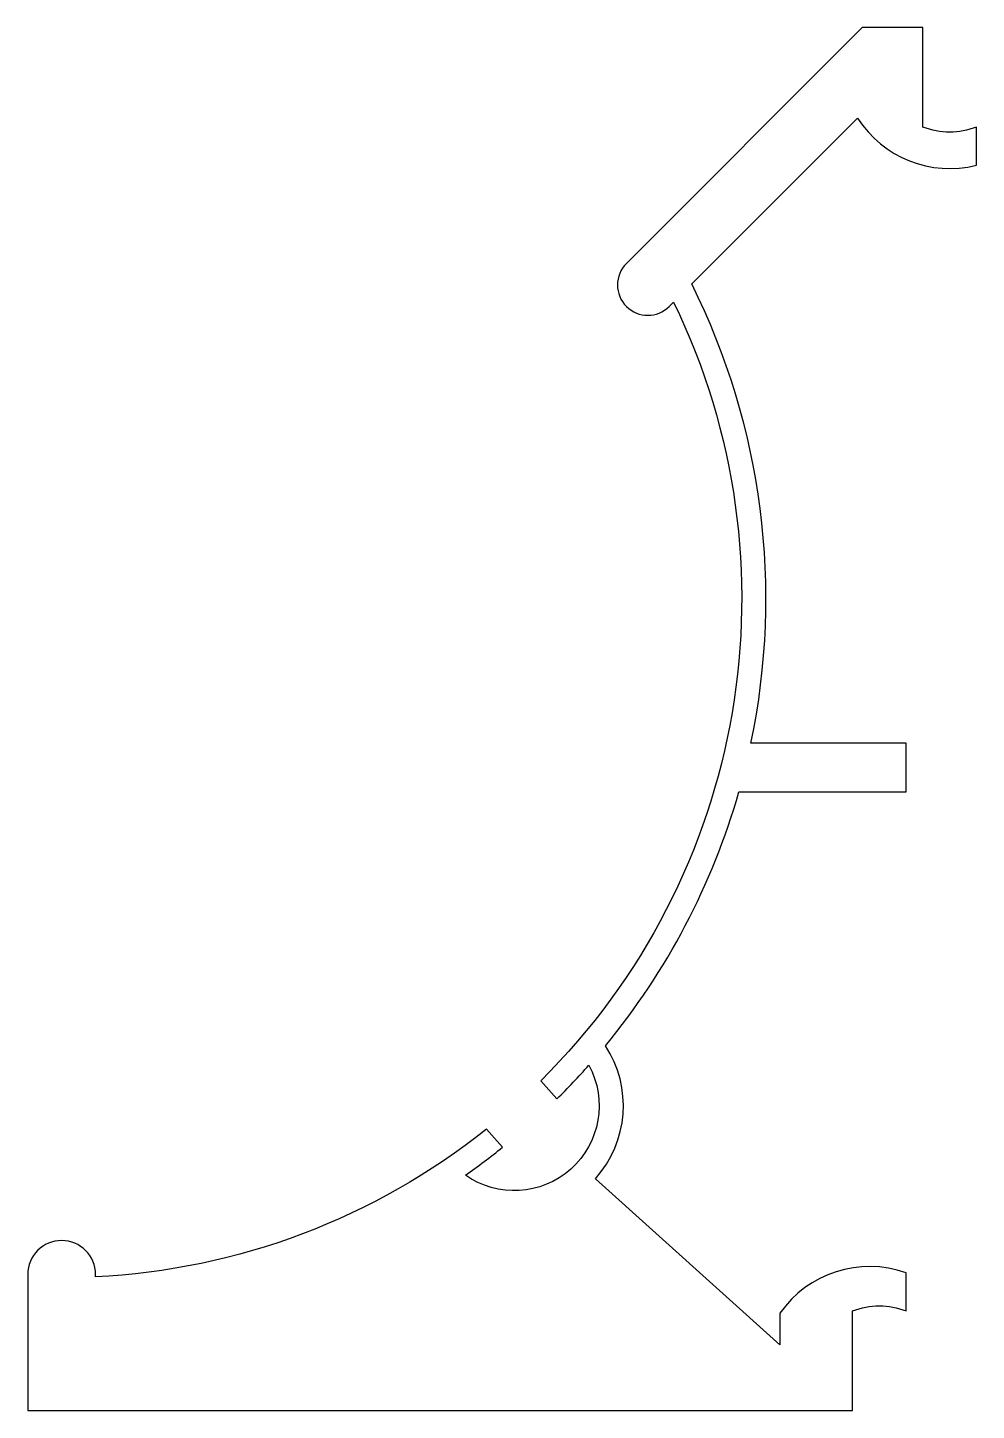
# Model space of a CAD drawing. Extents: x 235.8 to 274.9, y 203.1 to 260.1.
import ezdxf

# ---------------------------------------------------------------- set-up
doc = ezdxf.new("R2010")
doc.units = 0
doc.layers.add('ANA', color=220, linetype='CONTINUOUS')

msp = doc.modelspace()

# ---------------------------------------------------------------- linework, layer by layer
at = {"layer": 'ANA'}
msp.add_lwpolyline([(235.795, 203.09), (269.795, 203.09), (269.795, 207.19, -0.189948), (271.995, 207.19), (271.995, 208.762, 0.338165), (266.795, 207.09), (266.795, 205.791), (259.191, 212.637, 0.340952), (259.608, 218.119, 0.10304), (265.108, 228.59), (271.995, 228.59), (271.995, 230.59), (265.603, 230.59, 0.169291), (263.162, 249.524), (270, 256.362, 0.323049), (274.894, 254.418), (274.894, 255.991, -0.189948), (272.694, 255.991), (272.694, 260.091), (270.194, 260.091), (260.471, 250.368, 1), (262.239, 248.6), (262.416, 248.777, -0.320651), (256.941, 216.676), (257.607, 215.928, 0.016508), (258.923, 217.318, -0.792619), (253.834, 212.785, 0.016508), (255.366, 213.933), (254.7, 214.681, -0.157557), (238.595, 208.59), (238.595, 208.69, 1), (235.795, 208.69)], format="xyb", close=True, dxfattribs=at)

doc.saveas('drawing.dxf')
